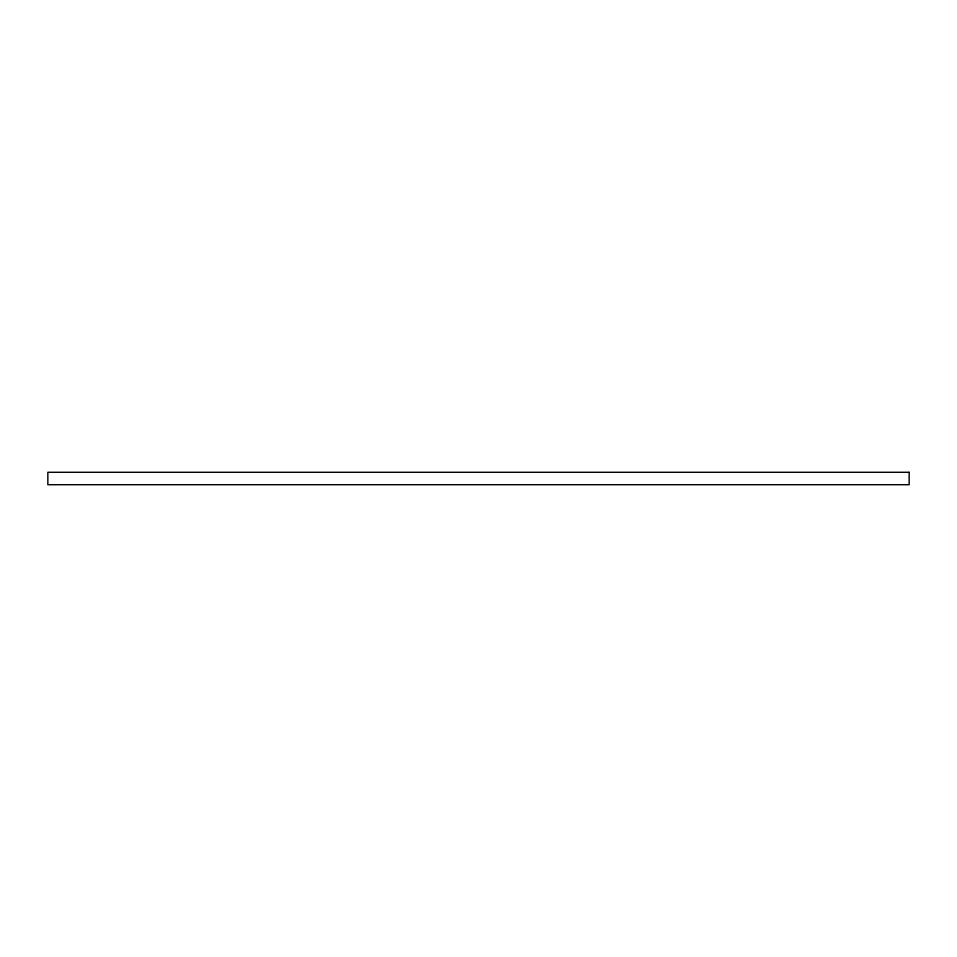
<?xml version="1.0" encoding="UTF-8"?>
<svg xmlns="http://www.w3.org/2000/svg" width="957" height="957" viewBox="0 0 957 957"><rect width="100%" height="100%" fill="white"/><g stroke="black" fill="none" stroke-linecap="round" stroke-linejoin="round"><path stroke-width="1.44" d="M909.15 472.291L47.85 472.291L47.85 484.709L909.15 484.709L909.15 472.291"/></g></svg>
